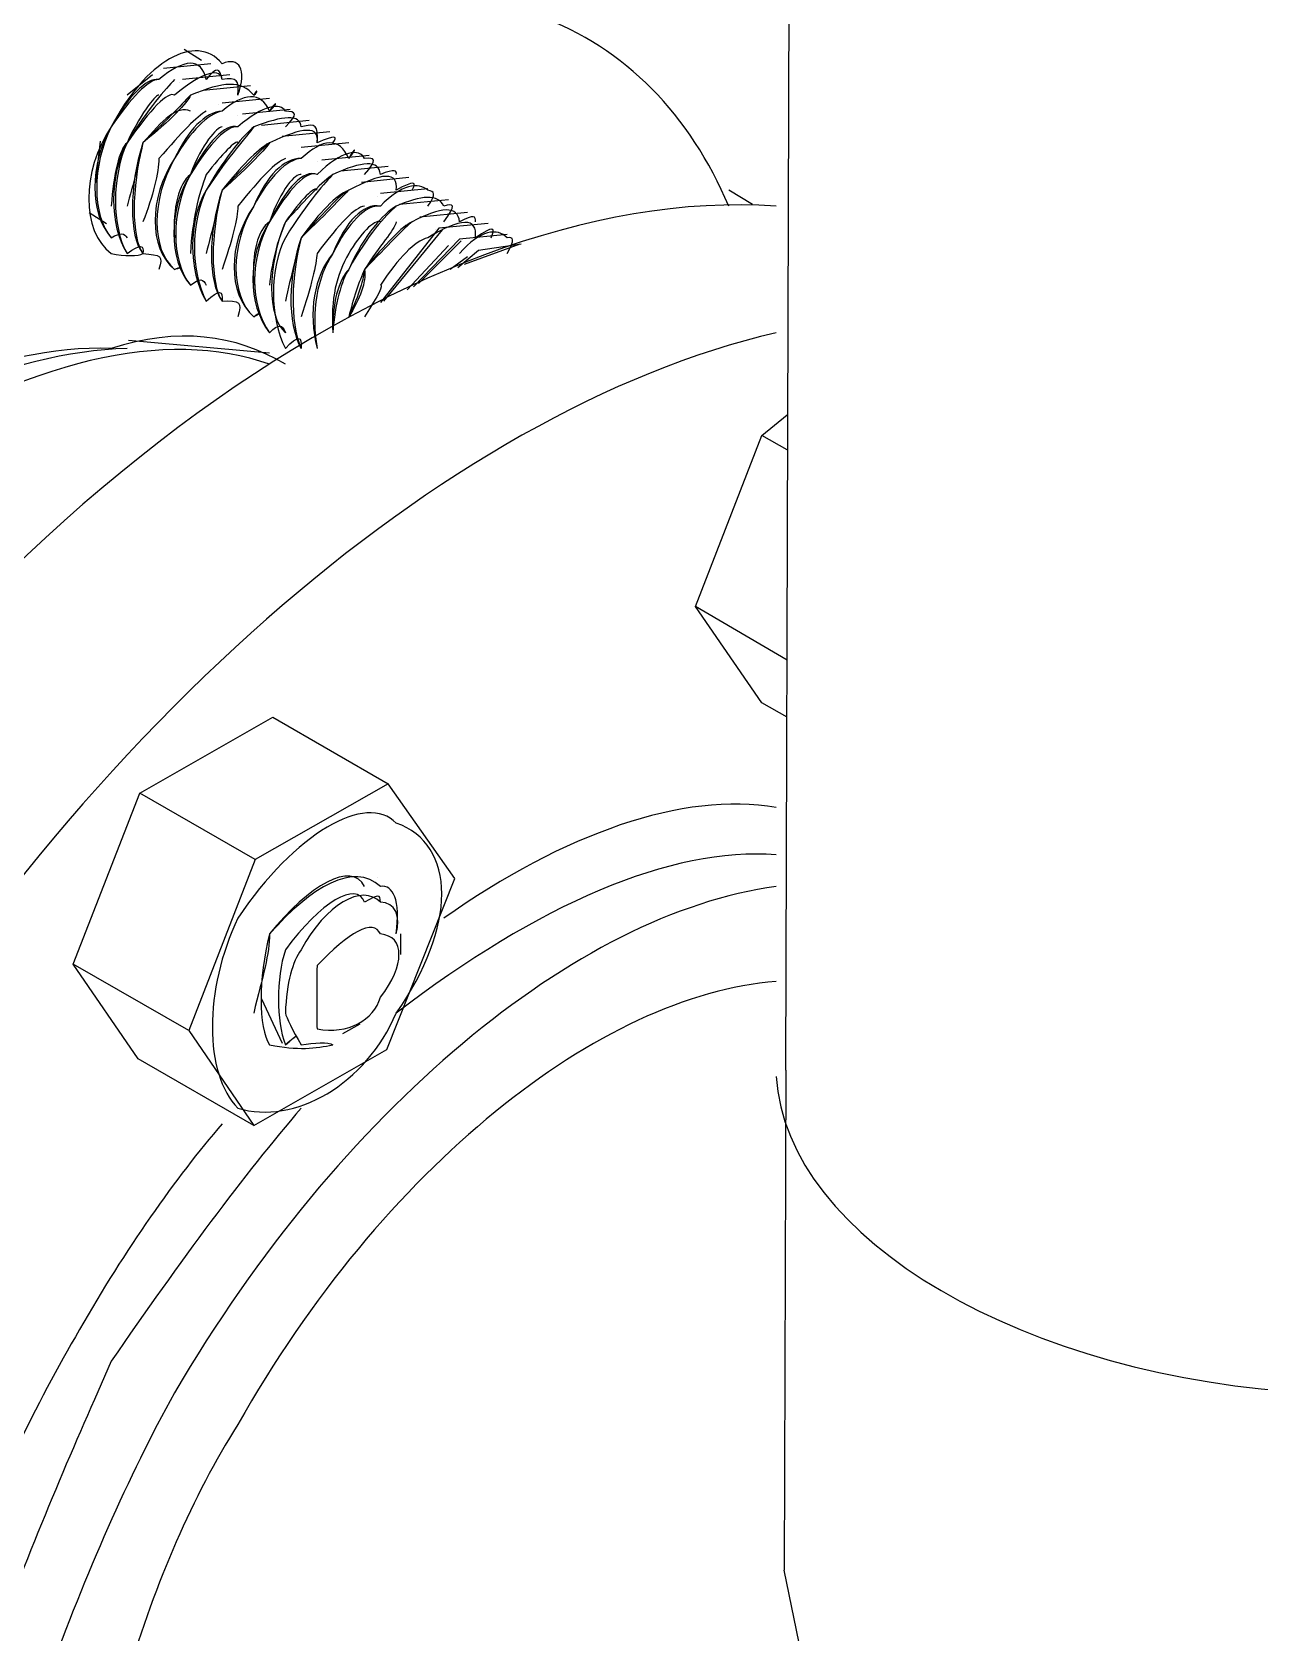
# Model space of a CAD drawing. Header units: inches. Extents: x 0.3 to 33.8, y 15.5 to 37.1.
# Drawn here: x 12.311 to 12.712, y 24.828 to 25.35 of the extents above; entities that cross this region are included whole.
import ezdxf

# ---------------------------------------------------------------- set-up
doc = ezdxf.new("R2010")
doc.units = ezdxf.units.IN
doc.header["$MEASUREMENT"] = 0

# ---------------------------------------------------------------- blocks, each defined once
blk = doc.blocks.new('60298_1')
at = {"transparency": 33554687}
for points in [[(12.55698, 25.0117), (12.55904, 25.64172)], [(12.36642, 25.34118), (12.36074, 25.34479)], [(12.36952, 25.34014), (12.35403, 25.33859)], [(12.36332, 25.34376), (12.36332, 25.34376)], [(12.36332, 25.34376), (12.36332, 25.34376)], [(12.36952, 25.34014), (12.36952, 25.34014)], [(12.35041, 25.33652), (12.34215, 25.32981)], [(12.353, 25.33808), (12.353, 25.33808)], [(12.37572, 25.33652), (12.36023, 25.33498)], [(12.37572, 25.33652), (12.37572, 25.33652)], [(12.35919, 25.33394), (12.35919, 25.33394)], [(12.36539, 25.33033), (12.36539, 25.33033)], [(12.38243, 25.33291), (12.36694, 25.33136)], [(12.38243, 25.33291), (12.38243, 25.33291)], [(12.3721, 25.32671), (12.3721, 25.32671)], [(12.38863, 25.32878), (12.37314, 25.32723)], [(12.39534, 25.32517), (12.37985, 25.32361)], [(12.38863, 25.32878), (12.38863, 25.32878)], [(12.39534, 25.32517), (12.39534, 25.32517)], [(12.3783, 25.3231), (12.3783, 25.3231)], [(12.38501, 25.31949), (12.38501, 25.31949)], [(12.40154, 25.32155), (12.38605, 25.32)], [(12.40154, 25.32155), (12.40154, 25.32155)], [(12.33337, 25.31484), (12.33182, 25.30141)], [(12.39121, 25.31535), (12.39121, 25.31535)], [(12.40825, 25.31794), (12.39276, 25.31639)], [(12.41445, 25.31432), (12.39896, 25.31277)], [(12.40825, 25.31794), (12.40825, 25.31794)], [(12.41445, 25.31432), (12.41445, 25.31432)], [(12.39792, 25.31174), (12.39792, 25.31174)], [(12.42116, 25.31019), (12.40567, 25.30864)], [(12.42116, 25.31019), (12.42116, 25.31019)], [(12.40412, 25.30812), (12.40412, 25.30812)], [(12.41083, 25.30451), (12.41083, 25.30451)], [(12.42736, 25.30657), (12.41187, 25.30503)], [(12.43407, 25.30296), (12.41858, 25.30141)], [(12.42736, 25.30657), (12.42736, 25.30657)], [(12.43407, 25.30296), (12.43407, 25.30296)], [(12.41703, 25.30089), (12.41703, 25.30089)], [(12.44027, 25.29934), (12.42478, 25.29779)], [(12.44027, 25.29934), (12.44027, 25.29934)], [(12.54613, 25.29418), (12.53839, 25.29883)], [(12.42374, 25.29676), (12.42374, 25.29676)], [(12.42994, 25.29315), (12.42994, 25.29315)], [(12.44698, 25.29573), (12.43097, 25.29418)], [(12.44698, 25.29573), (12.44698, 25.29573)], [(12.32976, 25.2916), (12.33544, 25.28798)], [(12.32976, 25.29108), (12.32976, 25.29108)], [(12.33182, 25.28953), (12.33182, 25.28953)], [(12.43665, 25.28953), (12.43665, 25.28953)], [(12.45318, 25.2916), (12.43769, 25.29005)], [(12.45989, 25.28798), (12.44388, 25.28643)], [(12.45318, 25.2916), (12.45318, 25.2916)], [(12.45989, 25.28798), (12.45989, 25.28798)], [(12.33802, 25.28592), (12.33802, 25.28592)], [(12.34473, 25.2823), (12.34473, 25.2823)], [(12.44388, 25.28643), (12.42478, 25.26216)], [(12.44492, 25.28592), (12.42581, 25.26268)], [(12.4506, 25.28282), (12.43562, 25.26733)], [(12.45111, 25.2823), (12.43717, 25.26836)], [(12.44285, 25.28592), (12.44285, 25.28592)], [(12.44905, 25.2823), (12.44905, 25.2823)], [(12.46609, 25.28437), (12.4506, 25.28282)], [(12.46609, 25.28437), (12.46609, 25.28437)], [(12.35093, 25.27869), (12.35093, 25.27869)], [(12.44698, 25.28075), (12.43356, 25.26629)], [(12.45318, 25.27714), (12.4475, 25.27301)], [(12.45679, 25.27921), (12.45008, 25.27353)], [(12.47022, 25.28127), (12.45215, 25.27455)], [(12.45576, 25.27817), (12.45576, 25.27817)], [(12.47074, 25.28127), (12.45679, 25.27921)], [(12.35764, 25.27455), (12.35764, 25.27455)], [(12.36384, 25.27094), (12.36384, 25.27094)], [(12.37055, 25.26733), (12.37055, 25.26733)], [(12.37675, 25.26371), (12.37675, 25.26371)], [(12.38346, 25.2601), (12.38346, 25.2601)], [(12.38966, 25.25597), (12.38966, 25.25597)], [(12.39637, 25.25235), (12.39637, 25.25235)], [(12.38863, 25.24564), (12.34267, 25.24977)], [(12.54923, 25.21878), (12.55749, 25.2255)], [(12.52754, 25.16301), (12.54923, 25.21878)], [(12.55749, 25.21414), (12.54923, 25.21878)], [(12.55749, 25.14545), (12.52754, 25.16301)], [(12.54923, 25.13151), (12.52754, 25.16301)], [(12.55749, 25.12686), (12.54923, 25.13151)], [(12.34628, 25.10207), (12.38966, 25.12686)], [(12.38966, 25.12686), (12.42736, 25.10517)], [(12.42736, 25.10517), (12.38398, 25.08039)], [(12.44905, 25.07419), (12.42736, 25.10517)], [(12.34577, 25.01532), (12.32459, 25.0463), (12.34628, 25.10207)], [(12.38398, 25.08039), (12.34628, 25.10207)], [(12.38398, 25.08039), (12.36229, 25.02461)], [(12.42374, 25.07471), (12.42374, 25.07471)], [(12.42684, 25.01842), (12.44905, 25.07419)], [(12.43097, 25.05973), (12.43097, 25.05973)], [(12.43149, 25.0494), (12.43149, 25.05612)], [(12.36229, 25.02461), (12.32459, 25.0463)], [(12.38605, 25.03494), (12.39276, 25.02049)], [(12.41806, 25.02668), (12.41238, 25.02358)], [(12.36229, 25.02461), (12.38346, 24.99363)], [(12.38346, 24.99363), (12.42684, 25.01842)], [(12.39276, 25.02049), (12.39276, 25.02049)], [(12.38346, 24.99363), (12.34577, 25.01532)], [(12.55698, 25.0117), (12.55646, 24.84852)], [(12.60758, 24.73853), (12.56937, 24.78552), (12.55646, 24.84852)]]:
    blk.add_lwpolyline(points, dxfattribs=at)
for points, knots in [([(12.37314, 25.37629), (12.25758, 25.36914), (12.12003, 25.2584), (12.02714, 25.09743), (11.98409, 25.02296), (11.95375, 24.93992), (11.93935, 24.85988)], [0, 0, 0, 0, 1, 1, 1, 2, 2, 2, 2]), ([(12.53839, 25.29366), (12.52581, 25.32329), (12.50478, 25.34548), (12.47642, 25.35563), (12.44988, 25.37718), (12.4151, 25.38403), (12.37314, 25.37629)], [0, 0, 0, 0, 1, 1, 1, 2, 2, 2, 2]), ([(12.3783, 25.32981), (12.38133, 25.33843), (12.37881, 25.3424), (12.37314, 25.34014), (12.36475, 25.35052), (12.34794, 25.34081), (12.33699, 25.31949), (12.3272, 25.30489), (12.3272, 25.28548), (12.33699, 25.27817), (12.34126, 25.27737), (12.34596, 25.27717), (12.34732, 25.27817)], [0, 0, 0, 0, 1, 1, 1, 2, 2, 2, 3, 3, 3, 4, 4, 4, 4]), ([(12.37314, 25.33498), (12.3724, 25.33868), (12.37155, 25.33937), (12.36797, 25.33498), (12.36647, 25.3423), (12.36087, 25.34175), (12.35248, 25.33498)], [0, 0, 0, 0, 1, 1, 1, 2, 2, 2, 2]), ([(12.35248, 25.33498), (12.34833, 25.33549), (12.34267, 25.32953), (12.33699, 25.31949), (12.32987, 25.30735), (12.32987, 25.29117), (12.33699, 25.28334)], [0, 0, 0, 0, 1, 1, 1, 2, 2, 2, 2]), ([(12.35248, 25.33498), (12.34914, 25.33502), (12.34348, 25.32906), (12.33699, 25.31949), (12.33067, 25.30688), (12.33067, 25.2907), (12.33699, 25.28334), (12.34026, 25.28517), (12.34128, 25.28477), (12.34215, 25.28334)], [0, 0, 0, 0, 1, 1, 1, 2, 2, 2, 3, 3, 3, 3]), ([(12.35764, 25.33498), (12.35477, 25.33177), (12.34911, 25.32581), (12.34215, 25.31432), (12.3363, 25.30363), (12.3363, 25.28745), (12.34215, 25.27817)], [0, 0, 0, 0, 1, 1, 1, 2, 2, 2, 2]), ([(12.3783, 25.32981), (12.37884, 25.33496), (12.37798, 25.33565), (12.37314, 25.33498), (12.37291, 25.33858), (12.36731, 25.33804), (12.35764, 25.32981)], [0, 0, 0, 0, 1, 1, 1, 2, 2, 2, 2]), ([(12.35248, 25.32981), (12.35206, 25.33037), (12.3473, 25.32535), (12.34215, 25.31432), (12.33968, 25.31214), (12.33772, 25.30432), (12.33699, 25.29366)], [0, 0, 0, 0, 1, 1, 1, 2, 2, 2, 2]), ([(12.35764, 25.32981), (12.35557, 25.33131), (12.34991, 25.32535), (12.34215, 25.31432), (12.33711, 25.30317), (12.33711, 25.28699), (12.34215, 25.27817), (12.34669, 25.28145), (12.34772, 25.28106), (12.34732, 25.27817)], [0, 0, 0, 0, 1, 1, 1, 2, 2, 2, 3, 3, 3, 3]), ([(12.36281, 25.32981), (12.36121, 25.32806), (12.35555, 25.3221), (12.34732, 25.31432), (12.34274, 25.29991), (12.34274, 25.28374), (12.34732, 25.27817)], [0, 0, 0, 0, 1, 1, 1, 2, 2, 2, 2]), ([(12.36281, 25.32981), (12.36201, 25.32759), (12.35635, 25.32163), (12.34732, 25.31432), (12.34354, 25.29945), (12.34354, 25.28327), (12.34732, 25.27817), (12.35313, 25.27774), (12.35416, 25.27734), (12.35248, 25.27301)], [0, 0, 0, 0, 1, 1, 1, 2, 2, 2, 3, 3, 3, 3]), ([(12.38346, 25.32981), (12.38528, 25.33124), (12.38442, 25.33193), (12.38346, 25.32981), (12.37934, 25.33486), (12.37375, 25.33432), (12.36281, 25.32981)], [0, 0, 0, 0, 1, 1, 1, 2, 2, 2, 2]), ([(12.38863, 25.32465), (12.39171, 25.32753), (12.39086, 25.32822), (12.38863, 25.32465), (12.38578, 25.33115), (12.38018, 25.33061), (12.37314, 25.32465)], [0, 0, 0, 0, 1, 1, 1, 2, 2, 2, 2]), ([(12.36281, 25.32465), (12.3585, 25.32665), (12.35373, 25.32163), (12.34732, 25.31432), (12.34611, 25.30842), (12.34416, 25.30061), (12.34215, 25.29366)], [0, 0, 0, 0, 1, 1, 1, 2, 2, 2, 2]), ([(12.36797, 25.32465), (12.36494, 25.32293), (12.36017, 25.31791), (12.35248, 25.30915), (12.35255, 25.30471), (12.35059, 25.29689), (12.34732, 25.2885)], [0, 0, 0, 0, 1, 1, 1, 2, 2, 2, 2]), ([(12.37314, 25.32465), (12.36764, 25.32434), (12.36198, 25.31838), (12.35764, 25.30915), (12.34918, 25.2962), (12.34918, 25.28002), (12.35764, 25.27301)], [0, 0, 0, 0, 1, 1, 1, 2, 2, 2, 2]), ([(12.37314, 25.32465), (12.36845, 25.32387), (12.36279, 25.31792), (12.35764, 25.30915), (12.34998, 25.29573), (12.34998, 25.27956), (12.35764, 25.27301), (12.35957, 25.27402), (12.36059, 25.27363), (12.35764, 25.27301)], [0, 0, 0, 0, 1, 1, 1, 2, 2, 2, 3, 3, 3, 3]), ([(12.39379, 25.31949), (12.39815, 25.32381), (12.39729, 25.3245), (12.39379, 25.32465), (12.39222, 25.32743), (12.38662, 25.32689), (12.3783, 25.31949)], [0, 0, 0, 0, 1, 1, 1, 2, 2, 2, 2]), ([(12.3783, 25.31949), (12.37408, 25.32063), (12.36842, 25.31467), (12.36281, 25.30399), (12.35561, 25.29248), (12.35561, 25.2763), (12.36281, 25.26784)], [0, 0, 0, 0, 1, 1, 1, 2, 2, 2, 2]), ([(12.37314, 25.31949), (12.37138, 25.31922), (12.36661, 25.3142), (12.36281, 25.30399), (12.35899, 25.30099), (12.35703, 25.29318), (12.35764, 25.28334)], [0, 0, 0, 0, 1, 1, 1, 2, 2, 2, 2]), ([(12.3783, 25.31949), (12.37488, 25.32016), (12.36923, 25.3142), (12.36281, 25.30399), (12.35642, 25.29202), (12.35642, 25.27584), (12.36281, 25.26784), (12.366, 25.27031), (12.36703, 25.26991), (12.36797, 25.26784)], [0, 0, 0, 0, 1, 1, 1, 2, 2, 2, 3, 3, 3, 3]), ([(12.38346, 25.31949), (12.38052, 25.31691), (12.37486, 25.31095), (12.36797, 25.29883), (12.36205, 25.28876), (12.36205, 25.27259), (12.36797, 25.26268)], [0, 0, 0, 0, 1, 1, 1, 2, 2, 2, 2]), ([(12.38346, 25.31949), (12.38132, 25.31644), (12.37566, 25.31048), (12.36797, 25.29883), (12.36285, 25.2883), (12.36285, 25.27212), (12.36797, 25.26268), (12.37244, 25.26659), (12.37347, 25.2662), (12.37314, 25.26268)], [0, 0, 0, 0, 1, 1, 1, 2, 2, 2, 3, 3, 3, 3]), ([(12.40412, 25.31432), (12.40459, 25.32009), (12.40373, 25.32079), (12.39896, 25.31949), (12.39865, 25.32372), (12.39306, 25.32318), (12.38346, 25.31949)], [0, 0, 0, 0, 1, 1, 1, 2, 2, 2, 2]), ([(12.3783, 25.31432), (12.37781, 25.3155), (12.37304, 25.31048), (12.36797, 25.30399), (12.36542, 25.29728), (12.36347, 25.28946), (12.36281, 25.27817)], [0, 0, 0, 0, 1, 1, 1, 2, 2, 2, 2]), ([(12.38863, 25.31432), (12.38425, 25.31179), (12.37948, 25.30676), (12.37314, 25.29883), (12.37186, 25.29356), (12.3699, 25.28574), (12.36797, 25.27817)], [0, 0, 0, 0, 1, 1, 1, 2, 2, 2, 2]), ([(12.38863, 25.31432), (12.38695, 25.31319), (12.38129, 25.30723), (12.37314, 25.29883), (12.36849, 25.28505), (12.36849, 25.26887), (12.37314, 25.26268)], [0, 0, 0, 0, 1, 1, 1, 2, 2, 2, 2]), ([(12.38863, 25.31432), (12.38776, 25.31273), (12.3821, 25.30676), (12.37314, 25.29883), (12.36929, 25.28459), (12.36929, 25.26841), (12.37314, 25.26268), (12.37888, 25.26287), (12.3799, 25.26248), (12.3783, 25.25752)], [0, 0, 0, 0, 1, 1, 1, 2, 2, 2, 3, 3, 3, 3]), ([(12.40928, 25.31432), (12.41102, 25.31638), (12.41017, 25.31707), (12.40412, 25.31432), (12.40509, 25.32), (12.39949, 25.31946), (12.38863, 25.31432)], [0, 0, 0, 0, 1, 1, 1, 2, 2, 2, 2]), ([(12.41445, 25.30915), (12.41746, 25.31266), (12.4166, 25.31335), (12.41445, 25.30915), (12.41152, 25.31628), (12.40593, 25.31574), (12.39896, 25.30915)], [0, 0, 0, 0, 1, 1, 1, 2, 2, 2, 2]), ([(12.39379, 25.30915), (12.39068, 25.30807), (12.38592, 25.30305), (12.3783, 25.29366), (12.37829, 25.28985), (12.37634, 25.28203), (12.37314, 25.27301)], [0, 0, 0, 0, 1, 1, 1, 2, 2, 2, 2]), ([(12.39896, 25.30915), (12.39339, 25.30948), (12.38773, 25.30352), (12.38346, 25.29366), (12.37492, 25.28133), (12.37492, 25.26515), (12.38346, 25.25752)], [0, 0, 0, 0, 1, 1, 1, 2, 2, 2, 2]), ([(12.39896, 25.30915), (12.39419, 25.30901), (12.38853, 25.30305), (12.38346, 25.29366), (12.37573, 25.28087), (12.37573, 25.26469), (12.38346, 25.25752), (12.38531, 25.25916), (12.38634, 25.25876), (12.38346, 25.25752)], [0, 0, 0, 0, 1, 1, 1, 2, 2, 2, 3, 3, 3, 3]), ([(12.41961, 25.30399), (12.4239, 25.30894), (12.42304, 25.30964), (12.41961, 25.30915), (12.41796, 25.31257), (12.41237, 25.31203), (12.40412, 25.30399)], [0, 0, 0, 0, 1, 1, 1, 2, 2, 2, 2]), ([(12.40412, 25.30399), (12.39982, 25.30576), (12.39417, 25.2998), (12.38863, 25.2885), (12.38136, 25.27761), (12.38136, 25.26144), (12.38863, 25.25235)], [0, 0, 0, 0, 1, 1, 1, 2, 2, 2, 2]), ([(12.39896, 25.30399), (12.39712, 25.30435), (12.39235, 25.29933), (12.38863, 25.2885), (12.38473, 25.28613), (12.38278, 25.27831), (12.38346, 25.26784)], [0, 0, 0, 0, 1, 1, 1, 2, 2, 2, 2]), ([(12.40412, 25.30399), (12.40063, 25.3053), (12.39497, 25.29933), (12.38863, 25.2885), (12.38216, 25.27715), (12.38216, 25.26098), (12.38863, 25.25235), (12.39175, 25.25544), (12.39278, 25.25505), (12.39379, 25.25235)], [0, 0, 0, 0, 1, 1, 1, 2, 2, 2, 3, 3, 3, 3]), ([(12.40928, 25.30399), (12.40626, 25.30204), (12.4006, 25.29609), (12.39379, 25.2885), (12.3878, 25.2739), (12.3878, 25.25772), (12.39379, 25.25235)], [0, 0, 0, 0, 1, 1, 1, 2, 2, 2, 2]), ([(12.40928, 25.30399), (12.40707, 25.30158), (12.40141, 25.29562), (12.39379, 25.28334), (12.3886, 25.27344), (12.3886, 25.25726), (12.39379, 25.24719), (12.39818, 25.25172), (12.39921, 25.25133), (12.39896, 25.24719)], [0, 0, 0, 0, 1, 1, 1, 2, 2, 2, 3, 3, 3, 3]), ([(12.42994, 25.30399), (12.43033, 25.30523), (12.42947, 25.30592), (12.42478, 25.30399), (12.4244, 25.30885), (12.4188, 25.30831), (12.40928, 25.30399)], [0, 0, 0, 0, 1, 1, 1, 2, 2, 2, 2]), ([(12.43511, 25.29883), (12.43677, 25.30151), (12.43591, 25.30221), (12.42994, 25.29883), (12.43084, 25.30514), (12.42524, 25.3046), (12.41445, 25.29883)], [0, 0, 0, 0, 1, 1, 1, 2, 2, 2, 2]), ([(12.40412, 25.29883), (12.40356, 25.30064), (12.39879, 25.29561), (12.39379, 25.2885), (12.39117, 25.28242), (12.38921, 25.2746), (12.38863, 25.26784)], [0, 0, 0, 0, 1, 1, 1, 2, 2, 2, 2]), ([(12.41445, 25.29883), (12.40999, 25.29692), (12.40523, 25.2919), (12.39896, 25.28334), (12.3976, 25.2787), (12.39565, 25.27088), (12.39379, 25.26268)], [0, 0, 0, 0, 1, 1, 1, 2, 2, 2, 2]), ([(12.41445, 25.29883), (12.4127, 25.29833), (12.40704, 25.29237), (12.39896, 25.28334), (12.39474, 25.27106), (12.3942, 25.25573), (12.39896, 25.24719)], [0, 0, 0, 0, 1, 1, 1, 2, 2, 2, 2]), ([(12.41445, 25.29883), (12.4135, 25.29786), (12.40784, 25.2919), (12.39896, 25.28334), (12.39582, 25.27108), (12.39501, 25.25623), (12.39896, 25.24719)], [0, 0, 0, 0, 1, 1, 1, 2, 2, 2, 2]), ([(12.44027, 25.29366), (12.44321, 25.2978), (12.44235, 25.29849), (12.44027, 25.29883), (12.43727, 25.30142), (12.43167, 25.30088), (12.42478, 25.29366)], [0, 0, 0, 0, 1, 1, 1, 2, 2, 2, 2]), ([(12.55388, 25.29366), (12.43388, 25.30191), (12.27914, 25.18735), (12.1769, 25.00964), (12.12846, 24.92637), (12.09645, 24.8321), (12.08395, 24.74111)], [0, 0, 0, 0, 1, 1, 1, 2, 2, 2, 2]), ([(12.41961, 25.29366), (12.41643, 25.29321), (12.41166, 25.28818), (12.40412, 25.27817), (12.40404, 25.27498), (12.40208, 25.26716), (12.39896, 25.25752)], [0, 0, 0, 0, 1, 1, 1, 2, 2, 2, 2]), ([(12.42478, 25.29366), (12.41913, 25.29461), (12.41348, 25.28865), (12.40928, 25.27817), (12.40315, 25.27078), (12.40118, 25.25903), (12.40412, 25.24719)], [0, 0, 0, 0, 1, 1, 1, 2, 2, 2, 2]), ([(12.42478, 25.29366), (12.41994, 25.29415), (12.41428, 25.28818), (12.40928, 25.27817), (12.40418, 25.27069), (12.40211, 25.25935), (12.40412, 25.24719)], [0, 0, 0, 0, 1, 1, 1, 2, 2, 2, 2]), ([(12.42994, 25.29366), (12.42557, 25.29089), (12.41991, 25.28494), (12.41445, 25.27301), (12.41124, 25.26992), (12.4089, 25.26137), (12.40928, 25.25235)], [0, 0, 0, 0, 1, 1, 1, 2, 2, 2, 2]), ([(12.42994, 25.29366), (12.42638, 25.29043), (12.42072, 25.28447), (12.41445, 25.27301), (12.41224, 25.26979), (12.4099, 25.26163), (12.40928, 25.25235)], [0, 0, 0, 0, 1, 1, 1, 2, 2, 2, 2]), ([(12.44543, 25.2885), (12.44964, 25.29408), (12.44879, 25.29477), (12.44543, 25.29366), (12.44371, 25.29771), (12.43811, 25.29716), (12.42994, 25.29366)], [0, 0, 0, 0, 1, 1, 1, 2, 2, 2, 2]), ([(12.42478, 25.2885), (12.42287, 25.28949), (12.4181, 25.28447), (12.41445, 25.27817), (12.41048, 25.27127), (12.40852, 25.26345), (12.40928, 25.25235)], [0, 0, 0, 0, 1, 1, 1, 2, 2, 2, 2]), ([(12.43511, 25.2885), (12.43281, 25.28671), (12.42715, 25.28076), (12.41961, 25.27301), (12.4202, 25.26871), (12.41821, 25.26355), (12.41445, 25.25752)], [0, 0, 0, 0, 1, 1, 1, 2, 2, 2, 2]), ([(12.43511, 25.2885), (12.43201, 25.28718), (12.42635, 25.28122), (12.41961, 25.27301), (12.41921, 25.26885), (12.41714, 25.26332), (12.41445, 25.25752)], [0, 0, 0, 0, 1, 1, 1, 2, 2, 2, 2]), ([(12.42994, 25.2885), (12.4293, 25.28577), (12.42454, 25.28075), (12.41961, 25.27301), (12.41782, 25.26913), (12.4159, 25.2631), (12.41445, 25.25752)], [0, 0, 0, 0, 1, 1, 1, 2, 2, 2, 2]), ([(12.45576, 25.2885), (12.45608, 25.29037), (12.45522, 25.29106), (12.4506, 25.2885), (12.45014, 25.29399), (12.44455, 25.29345), (12.43511, 25.2885)], [0, 0, 0, 0, 1, 1, 1, 2, 2, 2, 2]), ([(12.46092, 25.28334), (12.46251, 25.28665), (12.46166, 25.28734), (12.45576, 25.28334), (12.45658, 25.29027), (12.45098, 25.28973), (12.44027, 25.28334)], [0, 0, 0, 0, 1, 1, 1, 2, 2, 2, 2]), ([(12.44027, 25.28334), (12.43574, 25.28206), (12.43097, 25.27704), (12.42478, 25.26784), (12.42576, 25.26801), (12.42441, 25.2649), (12.41961, 25.25752)], [0, 0, 0, 0, 1, 1, 1, 2, 2, 2, 2]), ([(12.46609, 25.27817), (12.46895, 25.28293), (12.4681, 25.28362), (12.46609, 25.28334), (12.46302, 25.28656), (12.45742, 25.28601), (12.4506, 25.27817)], [0, 0, 0, 0, 1, 1, 1, 2, 2, 2, 2]), ([(12.55388, 25.25235), (12.44569, 25.22702), (12.32383, 25.12128), (12.23887, 24.97349), (12.21153, 24.92676), (12.18821, 24.87314), (12.17174, 24.81857)], [0, 0, 0, 0, 1, 1, 1, 2, 2, 2, 2]), ([(12.42994, 25.09226), (12.44974, 25.08562), (12.44974, 25.05813), (12.42994, 25.0303), (12.42038, 25.00727), (12.39658, 24.99352), (12.3783, 24.99931), (12.36721, 25.01048), (12.36721, 25.03797), (12.3783, 25.06128), (12.39658, 25.08882), (12.42038, 25.10257), (12.42994, 25.09226)], [0, 0, 0, 0, 1, 1, 1, 2, 2, 2, 3, 3, 3, 4, 4, 4, 4]), ([(12.41961, 25.07161), (12.41548, 25.08013), (12.40147, 25.07205), (12.38863, 25.05612), (12.3887, 25.04992), (12.38637, 25.04212), (12.38346, 25.0303)], [0, 0, 0, 0, 1, 1, 1, 2, 2, 2, 2]), ([(12.42994, 25.05612), (12.43135, 25.06713), (12.42902, 25.07232), (12.42478, 25.07161), (12.41621, 25.07971), (12.4022, 25.07162), (12.38863, 25.05612), (12.38492, 25.04169), (12.38492, 25.02552), (12.38863, 25.01997), (12.39784, 25.01806), (12.40368, 25.01873), (12.40928, 25.01997)], [0, 0, 0, 0, 1, 1, 1, 2, 2, 2, 3, 3, 3, 4, 4, 4, 4]), ([(12.55388, 25.07161), (12.48874, 25.06285), (12.41156, 24.99866), (12.35764, 24.90636), (12.34244, 24.87894), (12.32867, 24.84729), (12.31633, 24.81341)], [0, 0, 0, 0, 1, 1, 1, 2, 2, 2, 2]), ([(12.42478, 25.06645), (12.42466, 25.06915), (12.42453, 25.06922), (12.41961, 25.06645), (12.41712, 25.0735), (12.40532, 25.06668), (12.39379, 25.05095), (12.39076, 25.04147), (12.39076, 25.02784), (12.39379, 25.01997), (12.39817, 25.02356), (12.3983, 25.02349), (12.39379, 25.01997)], [0, 0, 0, 0, 1, 1, 1, 2, 2, 2, 3, 3, 3, 4, 4, 4, 4]), ([(12.42994, 25.05612), (12.4316, 25.06205), (12.42962, 25.06641), (12.42478, 25.06645), (12.4188, 25.07266), (12.40695, 25.06581), (12.39896, 25.05095), (12.39614, 25.0471), (12.39417, 25.04049), (12.39379, 25.0303)], [0, 0, 0, 0, 1, 1, 1, 2, 2, 2, 3, 3, 3, 3]), ([(12.42478, 25.05612), (12.43288, 25.05541), (12.43288, 25.04581), (12.42478, 25.03546), (12.42262, 25.02804), (12.4143, 25.02324), (12.40412, 25.02513), (12.40404, 25.02916), (12.40404, 25.03876), (12.40412, 25.04579), (12.4143, 25.05653), (12.42262, 25.06133), (12.42478, 25.05612)], [0, 0, 0, 0, 1, 1, 1, 2, 2, 2, 3, 3, 3, 4, 4, 4, 4]), ([(12.55388, 25.04062), (12.49644, 25.03624), (12.42539, 24.97969), (12.3783, 24.89603), (12.36344, 24.8724), (12.3516, 24.84517), (12.34215, 24.81341)], [0, 0, 0, 0, 1, 1, 1, 2, 2, 2, 2]), ([(12.39379, 25.0303), (12.39414, 25.02901), (12.39611, 25.02462), (12.39896, 25.01997), (12.40315, 25.02056), (12.40791, 25.02103), (12.40928, 25.01997)], [0, 0, 0, 0, 1, 1, 1, 2, 2, 2, 2]), ([(12.55388, 25.00964), (12.55718, 24.95635), (12.63551, 24.91098), (12.72946, 24.90636), (12.82905, 24.91043), (12.90763, 24.95535), (12.90504, 25.00964)], [0, 0, 0, 0, 1, 1, 1, 2, 2, 2, 2]), ([(12.55388, 25.00964), (12.55718, 24.95635), (12.63551, 24.91098), (12.72946, 24.90636), (12.77885, 24.91057), (12.82354, 24.92111), (12.8534, 24.93734)], [0, 0, 0, 0, 1, 1, 1, 2, 2, 2, 2]), ([(12.39896, 24.99931), (12.38046, 24.97771), (12.35959, 24.9496), (12.33699, 24.91669), (12.32551, 24.89058), (12.31222, 24.86045), (12.30084, 24.8289)], [0, 0, 0, 0, 1, 1, 1, 2, 2, 2, 2]), ([(12.37314, 24.99415), (12.35811, 24.97669), (12.34142, 24.95302), (12.32666, 24.92702), (12.31214, 24.90231), (12.29982, 24.87554), (12.28535, 24.84439)], [0, 0, 0, 0, 1, 1, 1, 2, 2, 2, 2])]:
    blk.add_open_spline(points, degree=3, knots=knots, dxfattribs=at)
for points in [[(12.39379, 25.24202), (12.3774, 25.25187), (12.35861, 25.25419), (12.33699, 25.24719)], [(12.33699, 25.24719), (12.29924, 25.24858), (12.2561, 25.22902), (12.21305, 25.19555)], [(12.34215, 25.24719), (12.30355, 25.24613), (12.26049, 25.22664), (12.21821, 25.19038)], [(12.38863, 25.24202), (12.35521, 25.25402), (12.30911, 25.24356), (12.25953, 25.21104)], [(12.55388, 25.09743), (12.52348, 25.10263), (12.48486, 25.08898), (12.44543, 25.06128)], [(12.55388, 25.08194), (12.51944, 25.08467), (12.47616, 25.06567), (12.42994, 25.0303)]]:
    blk.add_open_spline(points, degree=3, dxfattribs=at)

msp = doc.modelspace()

# ---------------------------------------------------------------- block references
msp.add_blockref('60298_1', (0, 0))

doc.saveas('drawing.dxf')
